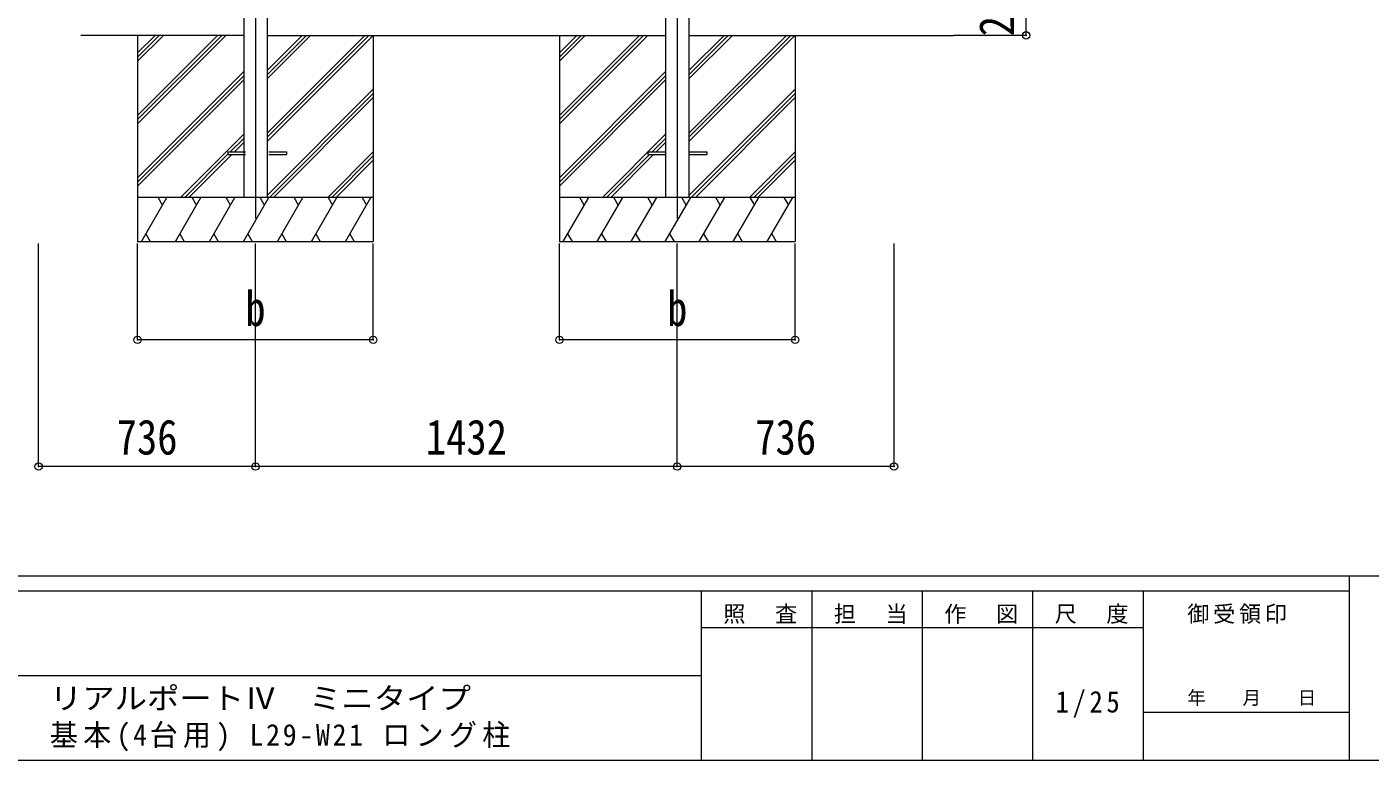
# Model space of a CAD drawing. Units: millimetres at full size, sheet at 1:25. Extents: x -6988 to 7066, y -4877 to 4823.
# Drawn here: x 0 to 4560, y -4877 to -2389 of the extents above; entities that cross this region are included whole.
import ezdxf
from ezdxf.enums import TextEntityAlignment as Align

# ---------------------------------------------------------------- set-up
doc = ezdxf.new("R2010")
doc.units = ezdxf.units.MM
doc.header["$LTSCALE"] = 25
doc.header["$PDMODE"] = 32
doc.header["$PDSIZE"] = 25
for name, color, linetype, lineweight in [('0-0_0', 7, 'Continuous', 9), ('0-1_本体', 4, 'Continuous', 9), ('0-2_部品', 7, 'Continuous', 9), ('0-8_PARTS2', 2, 'Continuous', 9), ('0-A_寸法', 6, 'Continuous', 9), ('F-0_240', 7, 'Continuous', 9)]:
    doc.layers.add(name, color=color, linetype=linetype, lineweight=lineweight)
doc.styles.add('ＭＳ ゴシック', font='')
doc.styles.get('ＭＳ ゴシック').set_extended_font_data('MS Gothic')

msp = doc.modelspace()

# ---------------------------------------------------------------- linework, layer by layer
at = {"layer": '0-0_0'}
for p, q in [((736.7, -2417.54), (183.62, -2417.54)), ((376.3, -2417.54), (376.3, -3117.54)), ((376.3, -2689.04), (647.8, -2417.54)), ((376.3, -2703.18), (661.94, -2417.54)), ((376.3, -2717.32), (676.09, -2417.54)), ((376.3, -2476.91), (435.67, -2417.54)), ((376.3, -2491.05), (449.81, -2417.54)), ((376.3, -2505.19), (463.95, -2417.54)), ((815.7, -2417.54), (2168.7, -2417.54)), ((815.7, -2777.4), (1175.56, -2417.54)), ((815.7, -2749.12), (1147.28, -2417.54)), ((815.7, -2763.26), (1161.42, -2417.54)), ((815.7, -2565.27), (963.43, -2417.54)), ((815.7, -2551.13), (949.29, -2417.54)), ((815.7, -2536.99), (935.15, -2417.54)), ((1176.3, -2417.54), (1176.3, -3117.54)), ((1808.3, -2417.54), (1808.3, -3117.54)), ((1808.3, -2689.04), (2079.8, -2417.54)), ((1808.3, -2703.18), (2093.94, -2417.54)), ((1808.3, -2717.32), (2108.09, -2417.54)), ((1808.3, -2476.91), (1867.67, -2417.54)), ((1808.3, -2491.05), (1881.81, -2417.54)), ((1808.3, -2505.19), (1895.95, -2417.54)), ((2247.7, -2777.4), (2607.56, -2417.54)), ((2247.7, -2749.12), (2579.28, -2417.54)), ((2247.7, -2763.26), (2593.42, -2417.54)), ((2247.7, -2565.27), (2395.43, -2417.54)), ((2247.7, -2551.13), (2381.29, -2417.54)), ((2247.7, -2536.99), (2367.15, -2417.54)), ((2247.7, -2417.54), (3146.2, -2417.54)), ((2608.3, -2417.54), (2608.3, -3117.54)), ((376.3, -2901.17), (736.7, -2540.78)), ((1808.3, -2901.17), (2168.7, -2540.78)), ((376.3, -2915.31), (736.7, -2554.92)), ((376.3, -2929.46), (736.7, -2569.06)), ((1808.3, -2915.31), (2168.7, -2554.92)), ((1808.3, -2929.46), (2168.7, -2569.06)), ((815.7, -2961.25), (1176.3, -2600.65)), ((823.55, -2967.54), (1176.3, -2614.79)), ((837.69, -2967.54), (1176.3, -2628.93)), ((2247.7, -2961.25), (2608.3, -2600.65)), ((2255.55, -2967.54), (2608.3, -2614.79)), ((2269.69, -2967.54), (2608.3, -2628.93)), ((522.06, -2967.54), (736.7, -2752.91)), ((690.71, -2813.04), (736.7, -2767.05)), ((704.85, -2813.04), (736.7, -2781.19)), ((1954.06, -2967.54), (2168.7, -2752.91)), ((2122.71, -2813.04), (2168.7, -2767.05)), ((2136.85, -2813.04), (2168.7, -2781.19)), ((536.21, -2967.54), (681.71, -2822.04)), ((550.35, -2967.54), (695.85, -2822.04)), ((1021.54, -2967.54), (1176.3, -2812.78)), ((1035.68, -2967.54), (1176.3, -2826.92)), ((1968.21, -2967.54), (2113.71, -2822.04)), ((1982.35, -2967.54), (2127.85, -2822.04)), ((2453.54, -2967.54), (2608.3, -2812.78)), ((2467.68, -2967.54), (2608.3, -2826.92)), ((1049.82, -2967.54), (1176.3, -2841.07)), ((2481.82, -2967.54), (2608.3, -2841.07)), ((1176.3, -2967.54), (376.3, -2967.54)), ((389, -3117.54), (475.61, -2967.54)), ((460.6, -2993.52), (445.6, -2967.54)), ((504.47, -3117.54), (591.08, -2967.54)), ((576.07, -2993.52), (561.07, -2967.54)), ((619.94, -3117.54), (706.55, -2967.54)), ((691.54, -2993.52), (676.54, -2967.54)), ((735.41, -3117.54), (822.02, -2967.54)), ((807.02, -2993.52), (792.01, -2967.54)), ((850.88, -3117.54), (937.49, -2967.54)), ((922.49, -2993.52), (907.48, -2967.54)), ((966.35, -3117.54), (1052.96, -2967.54)), ((1022.96, -2967.54), (1037.96, -2993.52)), ((1081.82, -3117.54), (1168.43, -2967.54)), ((1138.43, -2967.54), (1153.43, -2993.52)), ((2608.3, -2967.54), (1808.3, -2967.54)), ((1821, -3117.54), (1907.61, -2967.54)), ((1892.6, -2993.52), (1877.6, -2967.54)), ((1936.47, -3117.54), (2023.08, -2967.54)), ((2008.07, -2993.52), (1993.07, -2967.54)), ((2051.94, -3117.54), (2138.55, -2967.54)), ((2123.54, -2993.52), (2108.54, -2967.54)), ((2167.41, -3117.54), (2254.02, -2967.54)), ((2239.02, -2993.52), (2224.01, -2967.54)), ((2282.88, -3117.54), (2369.49, -2967.54)), ((2354.49, -2993.52), (2339.48, -2967.54)), ((2398.35, -3117.54), (2484.96, -2967.54)), ((2454.96, -2967.54), (2469.96, -2993.52)), ((2513.82, -3117.54), (2600.43, -2967.54)), ((2570.43, -2967.54), (2585.43, -2993.52)), ((404, -3091.56), (419, -3117.54)), ((519.47, -3091.56), (534.47, -3117.54)), ((634.94, -3091.56), (649.94, -3117.54)), ((750.41, -3091.56), (765.41, -3117.54)), ((865.88, -3091.56), (880.88, -3117.54)), ((981.35, -3091.56), (996.35, -3117.54)), ((1096.82, -3091.56), (1111.82, -3117.54)), ((1836, -3091.56), (1851, -3117.54)), ((1951.47, -3091.56), (1966.47, -3117.54)), ((2066.94, -3091.56), (2081.94, -3117.54)), ((2182.41, -3091.56), (2197.41, -3117.54)), ((2297.88, -3091.56), (2312.88, -3117.54)), ((2413.35, -3091.56), (2428.35, -3117.54)), ((2528.82, -3091.56), (2543.82, -3117.54)), ((376.3, -3117.54), (1176.3, -3117.54)), ((1808.3, -3117.54), (2608.3, -3117.54))]:
    msp.add_line(p, q, dxfattribs=at)
at = {"layer": '0-1_本体'}
for p, q in [((736.8, -2242.54), (736.8, -2967.54)), ((815.8, -2242.54), (815.8, -2967.54)), ((2168.7, -2242.54), (2168.7, -2967.54)), ((2247.7, -2242.54), (2247.7, -2967.54))]:
    msp.add_line(p, q, dxfattribs=at)
at = {"layer": '0-2_部品', "color": 4}
for p, q in [((682.1, -2813.04), (682.1, -2822.04)), ((682.1, -2813.04), (742.5, -2813.04)), ((682.1, -2822.04), (742.5, -2822.04)), ((821.5, -2813.04), (882.1, -2813.04)), ((821.5, -2822.04), (882.1, -2822.04)), ((882.1, -2813.04), (882.1, -2822.04)), ((2108.3, -2813.04), (2108.3, -2822.04)), ((2108.3, -2813.04), (2168.7, -2813.04)), ((2108.3, -2822.04), (2168.7, -2822.04)), ((2247.7, -2813.04), (2308.3, -2813.04)), ((2247.7, -2822.04), (2308.3, -2822.04)), ((2308.3, -2813.04), (2308.3, -2822.04))]:
    msp.add_line(p, q, dxfattribs=at)
at = {"layer": '0-8_PARTS2'}
for p, q in [((776.2, 624.63), (776.2, -3038.83)), ((2208.2, 624.63), (2208.2, -3038.83))]:
    msp.add_line(p, q, dxfattribs=at)
at = {"layer": '0-A_寸法'}
for p, q in [((3392.66, -2417.54), (3392.66, -2217.54)), ((3392.66, -2417.54), (3146.2, -2417.54)), ((40.2, -3881), (40.2, -3123.4)), ((376.2, -3450.86), (376.2, -3123.4)), ((776.2, -3881), (776.2, -3123.4)), ((1176.2, -3450.86), (1176.2, -3123.4)), ((1808.3, -3450.86), (1808.3, -3123.4)), ((2208.2, -3881), (2208.2, -3123.4)), ((2608.3, -3450.86), (2608.3, -3123.4)), ((2944.2, -3881), (2944.2, -3123.4)), ((1176.2, -3450.86), (376.2, -3450.86)), ((2608.3, -3450.86), (1808.3, -3450.86)), ((776.2, -3881), (40.2, -3881)), ((2208.2, -3881), (776.2, -3881)), ((2944.2, -3881), (2208.2, -3881))]:
    msp.add_line(p, q, dxfattribs=at)
for p in [(3392.66, -2417.54), (376.2, -3450.86), (1176.2, -3450.86), (1808.3, -3450.86), (2608.3, -3450.86), (40.2, -3881), (776.2, -3881), (2208.2, -3881), (2944.2, -3881)]:
    msp.add_point(p, dxfattribs=at)
at = {"layer": 'F-0_240', "color": 5}
for p, q in [((-6987.88, -4252.21), (6712.12, -4252.21)), ((4489.82, -4252.21), (4489.82, -4877.21)), ((-6987.88, -4302.21), (4489.82, -4302.21)), ((2289.82, -4302.21), (2289.82, -4877.21)), ((2664.82, -4302.21), (2664.82, -4877.21)), ((3039.82, -4302.21), (3039.82, -4877.21)), ((3414.82, -4302.21), (3414.82, -4877.21)), ((3789.82, -4302.21), (3789.82, -4877.21)), ((2289.82, -4427.21), (3789.82, -4427.21)), ((-2835.18, -4589.71), (2289.82, -4589.71)), ((3789.82, -4714.71), (4489.82, -4714.71)), ((-6987.88, -4877.21), (6712.12, -4877.21))]:
    msp.add_line(p, q, dxfattribs=at)

# ---------------------------------------------------------------- texts
at = {"layer": '0-A_寸法', "color": 7, "style": 'ＭＳ ゴシック', "width": 0.85}
msp.add_text('200', height=119.1, rotation=90, dxfattribs=at).set_placement((3387.66, -2420.66), align=Align.BOTTOM_LEFT)
for s, p in [('b', (741.92, -3439.52)), ('b', (2173.82, -3439.52)), ('736', (305.07, -3876)), ('1432', (1354.7, -3876)), ('736', (2473.07, -3876))]:
    msp.add_text(s, height=119.1, dxfattribs=at).set_placement(p, align=Align.BOTTOM_LEFT)
at = {"layer": 'F-0_240', "style": 'ＭＳ ゴシック', "width": 1.1}
msp.add_text('リアルポートⅣ\u3000ミニタイプ', height=73.31, dxfattribs=at).set_placement((78.1, -4725.87), align=Align.BOTTOM_LEFT)
at = {"layer": 'F-0_240', "style": 'ＭＳ ゴシック'}
msp.add_text('年\u3000\u3000月\u3000\u3000日', height=45.82, dxfattribs=at).set_placement((3939.83, -4702.21), align=Align.BOTTOM_LEFT)
at = {"layer": 'F-0_240', "attachment_point": 7, "style": 'ＭＳ ゴシック'}
for s, insert, char_height in [('\\T1.17;照\u3000査', (2364.83, -4414.71), 54.99), ('\\T1.17;担\u3000当', (2739.83, -4414.71), 54.99), ('\\T1.17;作\u3000図', (3114.82, -4414.71), 54.99), ('\\T1.17;尺\u3000度', (3489.83, -4414.71), 54.99), ('\\T1.17;御受領印', (3939.82, -4414.71), 54.99), ('\\T1.28;\\W0.9;1/25', (3492.95, -4733.46), 73.31), ('\\T1.19;\\W0.95;基本(4台用)\\~L29-W21\\~ロング柱', (78.38, -4847.54), 73.31)]:
    msp.add_mtext(s, dxfattribs=dict(at, insert=insert, char_height=char_height))

doc.saveas('drawing.dxf')
